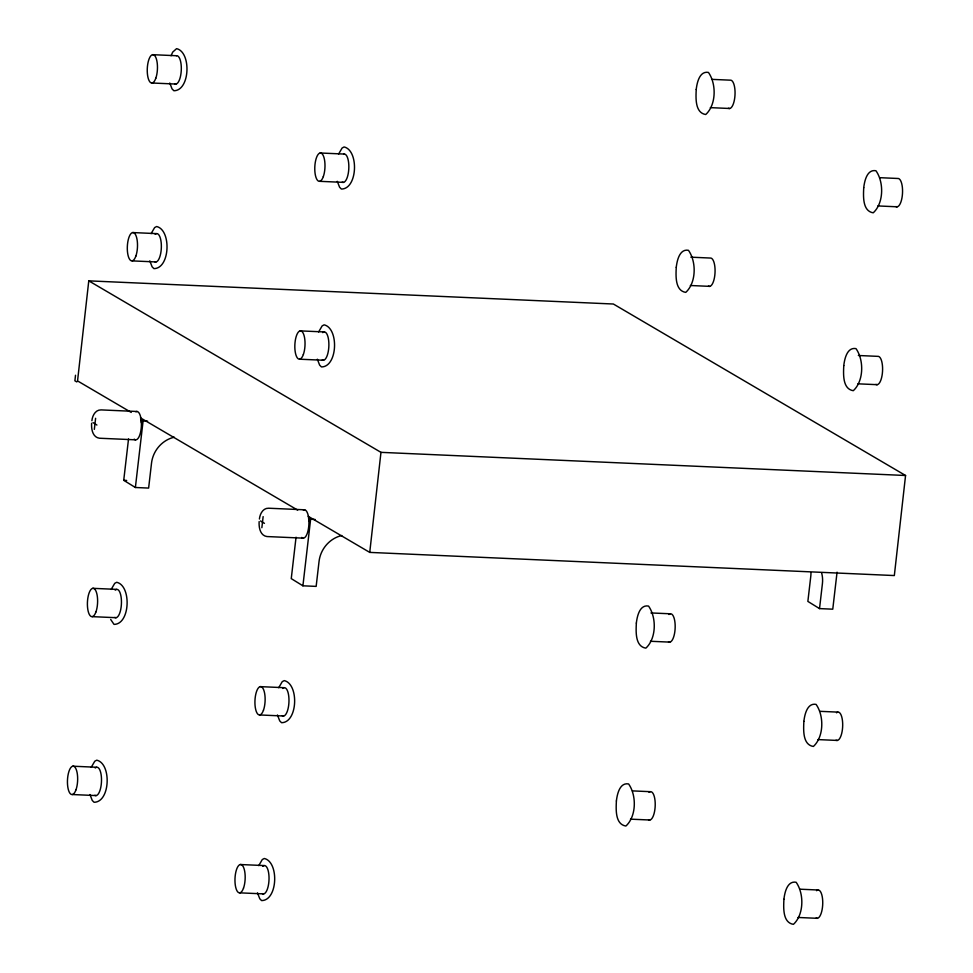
<?xml version="1.0" encoding="UTF-8"?>
<svg xmlns="http://www.w3.org/2000/svg" width="973" height="973" viewBox="0 0 973 973"><rect width="100%" height="100%" fill="white"/><g stroke="black" fill="none" stroke-linecap="round" stroke-linejoin="round"><path stroke-width="1.46" d="M91.62 423.255C91.219 428.984 92.544 437.254 99.428 438.227L135.466 439.82M259.146 521.577C258.745 527.293 260.071 535.564 266.955 536.549L302.98 538.13M75.517 375.25L74.897 380.808L76.843 381.951M308.161 516.262L369.74 552.396L894.333 575.554L905.559 475.493L613.367 304.014L88.774 280.856L77.548 380.917L131.27 412.443M369.74 552.396L380.966 452.348L88.774 280.856M94.332 429.385L95.609 418.281M174.264 437.193A28.399 26.003 -58.3 0 0 151.52 463.124L148.626 488.081L135.381 487.497L123.729 480.309L128.533 438.896M135.381 487.497L143.092 420.932L141.134 419.716M261.859 527.694L263.136 516.602M296.047 537.205L291.255 578.619L302.907 585.807L316.152 586.391L319.047 561.433A28.399 26.003 -58.3 0 1 341.791 535.515M302.907 585.807L310.618 519.241L308.648 518.037M837.06 572.197L832.766 609.183L819.521 608.599L822.416 583.63A28.399 26.003 -58.3 0 0 821.626 572.927M91.888 420.713C92.362 415.775 95.378 409.682 101.119 409.901L137.144 411.494M259.414 519.023C259.888 514.085 262.892 507.991 268.633 508.222L304.671 509.803M171.053 55.765L172.695 52.128L176.575 48.65C191.523 52.043 190.124 90.72 173.875 90.744L172.063 88.92L169.776 83.009M151.095 233.642L154.634 227.585L156.629 226.527C171.564 229.932 170.178 268.597 153.916 268.621L152.104 266.797L149.818 260.886M111.19 589.407L114.729 583.338L116.724 582.292C131.659 585.685 130.273 624.362 114.011 624.386L110.679 619.448M338.58 154.075L342.107 148.018L344.101 146.959C359.049 150.365 357.65 189.042 341.389 189.054L339.589 187.23L337.29 181.319M91.243 767.283L94.77 761.227L96.765 760.181C111.713 763.574 110.314 802.251 94.065 802.263L92.253 800.451L89.966 794.527M318.621 331.951L322.148 325.894L324.143 324.848C339.091 328.242 337.704 366.918 321.443 366.93L319.631 365.118L317.344 359.195M278.716 687.716L282.243 681.659L284.238 680.614C299.185 684.007 297.799 722.684 281.538 722.696L279.725 720.884L277.439 714.96M258.769 865.605L262.296 859.536L264.291 858.49C279.239 861.883 277.84 900.56 261.579 900.584L259.779 898.76L257.48 892.849M152.603 54.683L176.454 55.729M712.309 79.385L730.188 80.163A14.206 5.084 -87.5 0 1 734.98 95.354A14.206 5.084 -87.5 0 1 728.388 108.234M152.116 83.009L175.967 84.055M710.326 107.638L729.701 108.49M320.129 152.992L343.98 154.05M879.811 177.682L897.69 178.473A14.206 5.084 -87.5 0 1 902.482 193.651A14.206 5.084 -87.5 0 1 895.89 206.531M319.643 181.319L343.493 182.377M877.828 205.935L897.203 206.799M132.656 232.559L156.507 233.617M690.842 257.176L710.217 258.04A14.206 5.084 -87.5 0 1 714.997 273.218A14.206 5.084 -87.5 0 1 708.405 286.098M132.17 260.886L156.008 261.944M690.344 285.503L709.718 286.366M300.183 330.881L324.021 331.927M858.368 355.498L877.743 356.349A14.206 5.084 -87.5 0 1 882.523 371.528A14.206 5.084 -87.5 0 1 875.931 384.408M299.684 359.207L323.535 360.253M857.87 383.824L877.245 384.676M143.092 420.932L147.58 421.127M380.966 452.348L905.559 475.493M123.729 480.309L126.672 480.443M310.618 519.241L315.106 519.448M92.751 588.324L116.602 589.37M650.937 612.941L670.312 613.793M92.265 616.651L116.103 617.697M650.438 641.268L669.813 642.119M260.278 686.634L284.116 687.692M819.947 711.324L837.838 712.114M259.779 714.96L283.63 716.019M817.965 739.589L837.339 740.441M72.793 766.201L96.643 767.259M632.474 790.891L650.353 791.681M72.306 794.527L96.157 795.586M630.492 819.157L649.867 820.008M240.319 864.523L264.169 865.569M800.001 889.2L817.879 889.991M239.832 892.849L263.683 893.895M798.018 917.466L817.393 918.317M140.44 417.831L297.677 510.107M819.521 608.599L807.87 601.411L810.764 576.454A28.399 26.003 -58.3 0 0 810.959 572.817M260.557 520.944L264.437 523.34M93.031 422.635L96.911 425.031M308.611 517.612L308.915 521.114M141.097 419.302L141.389 422.793M115.203 590.137A14.206 5.084 -87.5 0 1 121.455 602.603A14.206 5.084 -87.5 0 1 114.79 617.429M836.5 712.808A14.206 5.084 -87.5 0 1 842.691 725.444A14.206 5.084 -87.5 0 1 836.026 740.173M155.169 234.311A14.206 5.084 -87.5 0 1 161.36 246.935A14.206 5.084 -87.5 0 1 154.695 261.676M649.027 792.375A14.206 5.084 -87.5 0 1 655.218 805.012A14.206 5.084 -87.5 0 1 648.553 819.74M262.771 866.335A14.206 5.084 -87.5 0 1 269.034 878.801A14.206 5.084 -87.5 0 1 262.369 893.628M343.907 154.062A14.206 5.084 -87.5 0 1 348.772 169.132A14.206 5.084 -87.5 0 1 342.18 182.109M322.695 332.632A14.206 5.084 -87.5 0 1 328.886 345.257A14.206 5.084 -87.5 0 1 322.221 359.986M95.245 768.013A14.206 5.084 -87.5 0 1 101.508 780.492A14.206 5.084 -87.5 0 1 94.843 795.318M176.381 55.741A14.206 5.084 -87.5 0 1 181.246 70.822A14.206 5.084 -87.5 0 1 174.654 83.787M282.729 688.446A14.206 5.084 -87.5 0 1 288.981 700.925A14.206 5.084 -87.5 0 1 282.316 715.751M668.974 614.498A14.206 5.084 -87.5 0 1 675.177 627.123A14.206 5.084 -87.5 0 1 668.5 641.864M816.554 890.696A14.206 5.084 -87.5 0 1 822.744 903.321A14.206 5.084 -87.5 0 1 816.079 918.05M135.819 411.761A14.206 5.084 -87.5 0 1 141.353 426.49A14.206 5.084 -87.5 0 1 134.189 439.127M303.333 510.071A14.206 5.084 -87.5 0 1 308.867 524.8A14.206 5.084 -87.5 0 1 301.703 537.437M616.396 800.949C616.006 809.256 615.021 824.326 625.894 826.041C636.488 816.371 636.719 795.379 628.607 783.946C619.704 782.256 617.162 794.309 616.396 800.949M636.354 623.061C635.953 631.38 634.98 646.449 645.853 648.152C656.447 638.495 656.666 617.502 648.553 606.07C639.65 604.367 637.12 616.432 636.354 623.061M676.259 267.295C675.858 275.614 674.885 290.684 685.758 292.387C696.352 282.729 696.571 261.737 688.458 250.304C679.555 248.614 677.026 260.667 676.259 267.295M696.23 89.431C695.841 97.75 694.856 112.819 705.729 114.522C716.323 104.865 716.542 83.873 708.441 72.428C699.526 70.737 696.996 82.802 696.23 89.431M783.922 899.259C783.52 907.566 782.547 922.647 793.421 924.35C804.014 914.693 804.233 893.701 796.133 882.256C787.218 880.565 784.688 892.63 783.922 899.259M803.868 721.382C803.479 729.689 802.494 744.759 813.379 746.473C823.961 736.804 824.192 715.812 816.079 704.379C807.176 702.688 804.647 714.741 803.868 721.382M843.773 365.617C843.384 373.924 842.399 388.993 853.285 390.708C863.866 381.051 864.097 360.046 855.985 348.614C847.082 346.923 844.552 358.976 843.773 365.617M863.732 187.728C863.331 196.047 862.358 211.117 873.231 212.819C883.825 203.162 884.043 182.17 875.943 170.737C867.028 169.047 864.498 181.1 863.732 187.728M95.95 611.908A14.206 5.084 -87.5 0 0 94.065 588.592A14.206 5.084 -87.5 0 0 87.509 606.957A14.206 5.084 -87.5 0 0 95.95 611.908M135.843 256.142A14.206 5.084 -87.5 0 0 133.97 232.827A14.206 5.084 -87.5 0 0 127.414 251.192A14.206 5.084 -87.5 0 0 135.843 256.142M243.518 888.106A14.206 5.084 -87.5 0 0 241.632 864.79A14.206 5.084 -87.5 0 0 235.077 883.156A14.206 5.084 -87.5 0 0 243.518 888.106M323.328 176.575A14.206 5.084 -87.5 0 0 321.443 153.26A14.206 5.084 -87.5 0 0 314.887 171.625A14.206 5.084 -87.5 0 0 323.328 176.575M303.369 354.464A14.206 5.084 -87.5 0 0 301.496 331.136A14.206 5.084 -87.5 0 0 294.941 349.514A14.206 5.084 -87.5 0 0 303.369 354.464M75.991 789.796A14.206 5.084 -87.5 0 0 74.106 766.469A14.206 5.084 -87.5 0 0 67.551 784.846A14.206 5.084 -87.5 0 0 75.991 789.796M155.802 78.266A14.206 5.084 -87.5 0 0 153.916 54.95A14.206 5.084 -87.5 0 0 147.361 73.316A14.206 5.084 -87.5 0 0 155.802 78.266M263.464 710.229A14.206 5.084 -87.5 0 0 261.591 686.902A14.206 5.084 -87.5 0 0 255.035 705.279A14.206 5.084 -87.5 0 0 263.464 710.229"/></g></svg>
